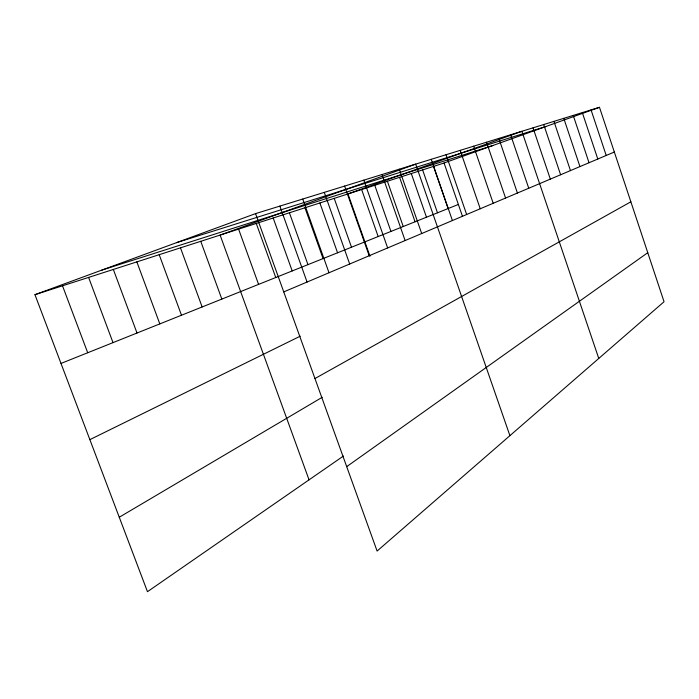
<?xml version="1.0" encoding="UTF-8"?>
<svg xmlns="http://www.w3.org/2000/svg" width="699" height="699" viewBox="0 0 699 699"><rect width="100%" height="100%" fill="white"/><g stroke="black" fill="none" stroke-linecap="round" stroke-linejoin="round"><path stroke-width="1.05" d="M346.695 466.652L647.763 252.697M343.384 456.071L147.472 591.695L34.95 294.681L255.554 213.614L599.48 107.305L664.05 301.732L377.102 551.057L255.554 213.614M119.258 517.243L322.222 397.294M314.961 378.543L630.865 201.801M89.865 439.636L300.212 336.193M283.75 291.902L614.334 152.032M60.996 363.436L458.369 204.458M34.95 294.681L444.066 163.007L599.48 107.305M101.809 270.111L492.9 145.506M176.559 242.64L545.683 126.589M62.508 285.812L87.707 352.75M88.598 277.407L113.011 342.624M113.343 269.447L137.013 333.021M136.847 261.88L159.818 323.899M159.197 254.689L181.495 315.223M180.473 247.839L202.151 306.966M309.045 479.837L220.106 235.091L415.66 164.125L509.903 435.66M200.753 241.312L221.836 299.085M238.595 229.141L258.586 284.388M256.271 223.444L275.756 277.512M279.871 206.1L307.071 282.038M273.195 218.001L292.199 270.941M302.737 199.032L329.011 272.759M304.956 207.778L323.06 258.586M289.403 212.784L307.953 264.633M334.209 198.367L351.501 247.21M324.284 192.374L349.683 264.012M319.88 202.981L337.565 252.785M369.972 256.227L347.988 193.929L521.891 131.29L598.763 358.456M344.616 186.091L369.194 255.755M374.769 185.314L390.942 231.43M363.829 180.15L387.648 247.944M361.645 189.534L378.176 236.542M399.278 169.184L421.698 233.536M399.575 177.328L415.066 221.784M387.403 181.242L403.236 226.52M382.03 174.523L405.123 240.552M422.615 169.909L437.487 212.811M411.3 173.553L426.477 217.214M444.066 163.007L462.528 216.515M431.231 159.311L452.41 220.543M433.529 166.397L448.103 208.564M460.178 150.364L480.239 208.774M446.049 154.732L466.652 214.514M486.521 142.22L505.578 198.044M473.651 146.196L493.197 203.287M510.611 134.776L528.75 188.241M498.833 138.411L517.417 193.038M533.031 127.847L550.331 179.11M553.949 121.381L570.471 170.591M543.708 124.544L560.615 174.767M582.311 112.609L597.794 159.031M573.224 115.414L589.039 162.736M563.778 118.341L579.943 166.58M591.057 109.909L606.216 155.466"/></g></svg>
